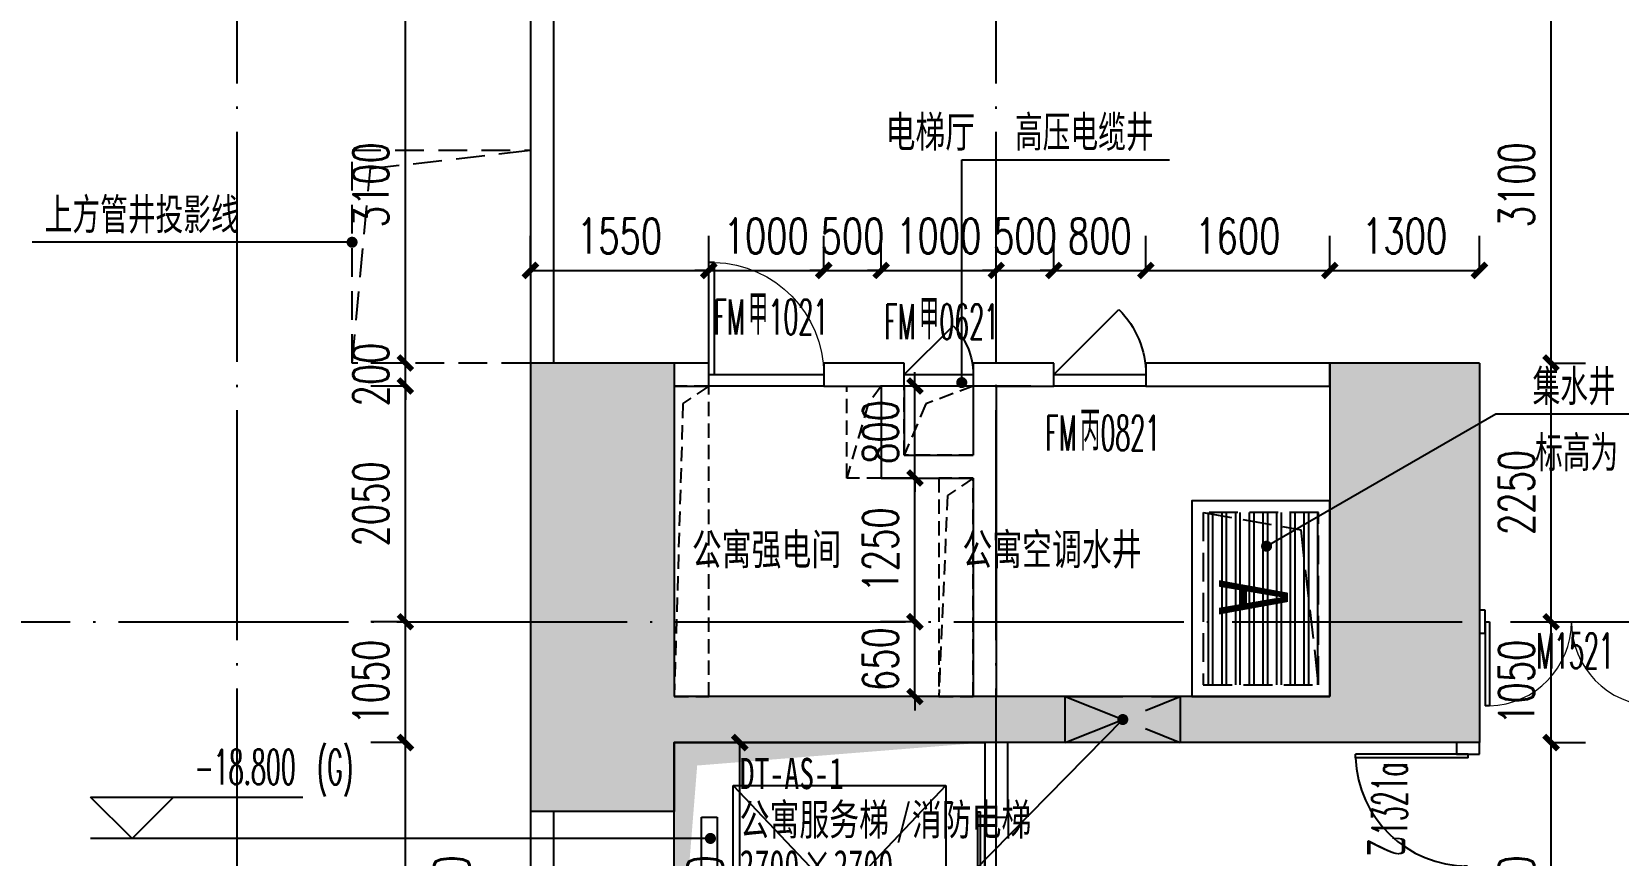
# Model space of a CAD drawing. Header units: millimetres. Extents: x 12325263 to 13848842, y -1463133 to 573208.
# Drawn here: x 12582812 to 12596604, y -1363117 to -1355956 of the extents above; entities that cross this region are included whole.
import ezdxf

# ---------------------------------------------------------------- set-up
doc = ezdxf.new("R2010")
doc.units = ezdxf.units.MM
doc.header["$LTSCALE"] = 1000
for name, pattern in [('ACAD_ISO02W100', [15, 12, -3]), ('DASH', [0.35, 0.25, -0.1]), ('DASHED2', [0.375, 0.25, -0.125]), ('DOTE', [2.42, 2, -0.2, 0.02, -0.2])]:
    doc.linetypes.add(name, pattern=pattern)
for name, color, linetype in [('A-ANNO-DIMS', 83, 'Continuous'), ('A-ANNO-ELEV', 3, 'Continuous'), ('A-ANNO-TEXT', 7, 'Continuous'), ('A-AXIS', 16, 'DOTE'), ('A-DOOR', 2, 'Continuous'), ('A-FLOR-EVTR', 2, 'Continuous'), ('A-WALL', 5, 'Continuous'), ('A-WALL-PATT', 8, 'Continuous'), ('A_WALL(防火墙)', 151, 'Continuous'), ('AXIS', 3, 'Continuous'), ('DOOR_FIRE', 1, 'Continuous'), ('DOOR_FIRE_TEXT', 7, 'Continuous'), ('J-集水井', 40, 'Continuous'), ('PUB_DIM', 83, 'Continuous'), ('PUB_TEXT', 7, 'Continuous'), ('WINDOW', 4, 'Continuous'), ('WINDOW_TEXT', 7, 'Continuous'), ('建筑-楼板开洞', 251, 'Continuous'), ('投影线', 6, 'ACAD_ISO02W100'), ('水沟+分水线', 133, 'Continuous'), ('电气初步提资', 3, 'Continuous')]:
    doc.layers.add(name, color=color, linetype=linetype)
doc.styles.add('-黑体', font='simhei.ttf')
doc.styles.add('_TCH_DIM', font='SIMPLEX.shx', dxfattribs={"width": 0.7, "bigfont": 'GBCBIG.shx'})
doc.styles.add('_TCH_DIM_T3', font='SIMPLEX.shx', dxfattribs={"width": 0.705882, "bigfont": 'GBCBIG.shx'})
doc.styles.add('_TCH_WINDOW', font='SIMPLEX', dxfattribs={"width": 0.7, "height": 3.5, "bigfont": 'GBCBIG'})
doc.styles.add('TITXV', font='', dxfattribs={"width": 0.7})
doc.styles.add('宋体', font='', dxfattribs={"width": 0.65})
doc.styles.get('TITXV').set_extended_font_data('SimSun')
doc.styles.get('宋体').set_extended_font_data('SimSun')
doc.dimstyles.new('_TCH_ARCH&&120', dxfattribs={"dimtxt": 306, "dimasz": 120, "dimexe": 300, "dimexo": 360, "dimgap": 147, "dimtad": 1, "dimdec": 0, "dimzin": 0, "dimdsep": 46, "dimtxsty": '_TCH_DIM_T3', "dimblk": 'ARCHTICK', "dimcen": 0.09, "dimclrt": 7, "dimazin": 2, "dimtfac": 1, "dimtdec": 0, "dimtix": 1, "dimtmove": 2, "dimatfit": 3, "dimfxl": 1, "dimfxlon": 1, "dimtolj": 1, "dimtzin": 0, "dimarcsym": 0})

# ---------------------------------------------------------------- blocks, each defined once
blk = doc.blocks.new('asdgadfg')
at = {"layer": 'A-WALL-PATT'}
for points in [[(-17150, 27050), (-17150, 24150), (-16317, 24017), (-15900, 24150), (-15900, 27050)], [(-10200, 27050), (-10200, 24150), (-8900, 23750), (-8900, 27050)], [(-16317, 24017), (-17150, 24150), (-17150, 23150), (-15900, 23150), (-15900, 23750)], [(-8900, 23750), (-10200, 24150), (-15900, 24150), (-16317, 24017), (-15900, 23750)]]:
    blk.add_hatch(color=256, dxfattribs=at).paths.add_polyline_path(points)
at = {"layer": 'A-WALL'}
for p, q in [((-17150, 27050), (-17150, 24150)), ((-15900, 27050), (-17150, 27050)), ((-15900, 27050), (-15900, 24150)), ((-10200, 27050), (-10200, 24150)), ((-8900, 27050), (-10200, 27050)), ((-8900, 27050), (-8900, 23750)), ((-17150, 24150), (-17150, 23150)), ((-10200, 24150), (-15900, 24150)), ((-8900, 23750), (-15900, 23750)), ((-15900, 23750), (-15900, 23150)), ((-15900, 23150), (-17150, 23150))]:
    blk.add_line(p, q, dxfattribs=at)
blk = doc.blocks.new('A$C0F4A4D7E')
at = {"layer": 'J-集水井', "linetype": 'DASH'}
h = blk.add_hatch(dxfattribs=at)
h.set_pattern_fill('ANSI32', color=98, scale=25, angle=495, style=0)
h.set_pattern_definition([(180, (200, -200), (-2e-09, -119.0625), []), (180, (160.31, -160.31), (-2e-09, -119.0625), [])])
edge = h.paths.add_edge_path()
edge.add_line((0, 0), (1500, 0))
edge.add_line((1500, 0), (1500, 1000))
edge.add_line((1500, 1000), (0, 1000))
edge.add_line((0, 1000), (0, 0))
at = {"layer": 'J-集水井', "color": 251, "linetype": 'Continuous'}
blk.add_lwpolyline([(1600, 1100), (-100, 1100), (-100, -100), (1600, -100)], close=True, dxfattribs=at)
at = {"layer": 'J-集水井', "linetype": 'DASH'}
blk.add_lwpolyline([(1500, 1000), (0, 1000), (0, 0), (1500, 0)], close=True, dxfattribs=at)
blk.add_lwpolyline([(0, 0), (151, 847), (1500, 1000)], dxfattribs=at)
at = {"layer": 'J-集水井', "color": 7, "style": '-黑体', "width": 0.8}
blk.add_text('A', height=600, rotation=0, dxfattribs=at).set_placement((575, 136))
blk = doc.blocks.new('_ArchTick')
at = {"color": 0, "linetype": 'ByBlock', "const_width": 0.4}
blk.add_lwpolyline([(-0.5, -0.5), (0.5, 0.5)], dxfattribs=at)
blk = doc.blocks.new('*D5327')
at = {"layer": 'A-ANNO-DIMS', "color": 0, "lineweight": -2, "transparency": 16777216}
for p, q in [((-1794, 375), (-1493, 375)), ((-1793, -2325), (-1793, 375)), ((-1794, -2325), (-1493, -2325))]:
    blk.add_line(p, q, dxfattribs=at)
at = {"layer": 'Defpoints', "color": 0, "transparency": 16777216}
for p in [(-2362, 375), (-1793, 375), (-2362, -2325)]:
    blk.add_point(p, dxfattribs=at)
at = {"layer": 'A-ANNO-DIMS', "color": 0, "lineweight": -2, "transparency": 16777216, "xscale": 120, "yscale": 120, "zscale": 120}
for p, rotation in [((-1793, 375), 90), ((-1793, -2325), 270)]:
    blk.add_blockref('_ArchTick', p, dxfattribs=dict(at, rotation=rotation))
at = {"layer": 'A-ANNO-DIMS', "color": 7, "transparency": 16777216, "insert": (-2093, -975), "char_height": 306, "attachment_point": 5, "rotation": 90, "style": '_TCH_DIM_T3'}
blk.add_mtext('\\A1;2700', dxfattribs=at)
blk = doc.blocks.new('*D5328')
at = {"layer": 'A-ANNO-DIMS', "color": 0, "lineweight": -2, "transparency": 16777216}
for p, q in [((-2362, -2216), (-2362, -2517)), ((-2362, -2217), (338, -2217)), ((338, -2216), (338, -2517))]:
    blk.add_line(p, q, dxfattribs=at)
at = {"layer": 'Defpoints', "color": 0, "transparency": 16777216}
for p in [(-2362, -1725), (338, -1725), (338, -2217)]:
    blk.add_point(p, dxfattribs=at)
at = {"layer": 'A-ANNO-DIMS', "color": 0, "lineweight": -2, "transparency": 16777216, "xscale": 120, "yscale": 120, "zscale": 120, "rotation": 180}
blk.add_blockref('_ArchTick', (-2362, -2217), dxfattribs=at)
at = {"layer": 'A-ANNO-DIMS', "color": 0, "lineweight": -2, "transparency": 16777216, "xscale": 120, "yscale": 120, "zscale": 120}
blk.add_blockref('_ArchTick', (338, -2217), dxfattribs=at)
at = {"layer": 'A-ANNO-DIMS', "color": 7, "transparency": 16777216, "insert": (-700, -1887), "char_height": 306, "attachment_point": 5, "style": '_TCH_DIM_T3'}
blk.add_mtext('\\A1;2700', dxfattribs=at)
blk = doc.blocks.new('qlzw')
at = {"layer": 'A-AXIS'}
for p, q in [((12451166.8, 979489.8), (12451166.8, 1082089.8)), ((12457766.8, 979489.8), (12457766.8, 1082089.8)), ((12411416.8, 1020789.8), (12486866.8, 1020789.8))]:
    blk.add_line(p, q, dxfattribs=at)
blk = doc.blocks.new('*D3605')
at = {"layer": 'Defpoints', "color": 0, "transparency": 16777216}
for p in [(12595297, -1362137), (12596020, -1362137), (12595297, -1364837)]:
    blk.add_point(p, dxfattribs=at)
at = {"layer": 'PUB_DIM', "color": 0, "lineweight": -2, "transparency": 16777216}
for p, q in [((12596019, -1362137), (12596320, -1362137)), ((12596020, -1364837), (12596020, -1362137)), ((12596019, -1364837), (12596320, -1364837))]:
    blk.add_line(p, q, dxfattribs=at)
at = {"layer": 'PUB_DIM', "color": 0, "lineweight": -2, "transparency": 16777216, "xscale": 120, "yscale": 120, "zscale": 120}
for p, rotation in [((12596020, -1362137), 90), ((12596020, -1364837), 270)]:
    blk.add_blockref('_ArchTick', p, dxfattribs=dict(at, rotation=rotation))
at = {"layer": 'PUB_DIM', "color": 7, "transparency": 16777216, "insert": (12595720, -1363487), "char_height": 306, "attachment_point": 5, "rotation": 90, "style": '_TCH_DIM_T3'}
blk.add_mtext('\\A1;2700', dxfattribs=at)
blk = doc.blocks.new('*D3606')
at = {"layer": 'Defpoints', "color": 0, "transparency": 16777216}
for p in [(12595297, -1361087), (12596020, -1361087), (12595297, -1362137)]:
    blk.add_point(p, dxfattribs=at)
at = {"layer": 'PUB_DIM', "color": 0, "lineweight": -2, "transparency": 16777216}
for p, q in [((12596019, -1361087), (12596320, -1361087)), ((12596020, -1362137), (12596020, -1361087)), ((12596019, -1362137), (12596320, -1362137))]:
    blk.add_line(p, q, dxfattribs=at)
at = {"layer": 'PUB_DIM', "color": 0, "lineweight": -2, "transparency": 16777216, "xscale": 120, "yscale": 120, "zscale": 120}
for p, rotation in [((12596020, -1361087), 90), ((12596020, -1362137), 270)]:
    blk.add_blockref('_ArchTick', p, dxfattribs=dict(at, rotation=rotation))
at = {"layer": 'PUB_DIM', "color": 7, "transparency": 16777216, "insert": (12595720, -1361612), "char_height": 306, "attachment_point": 5, "rotation": 90, "style": '_TCH_DIM_T3'}
blk.add_mtext('\\A1;1050', dxfattribs=at)
blk = doc.blocks.new('*D3607')
at = {"layer": 'Defpoints', "color": 0, "transparency": 16777216}
for p in [(12595297, -1358837), (12596020, -1358837), (12595297, -1361087)]:
    blk.add_point(p, dxfattribs=at)
at = {"layer": 'PUB_DIM', "color": 0, "lineweight": -2, "transparency": 16777216}
for p, q in [((12596019, -1358837), (12596320, -1358837)), ((12596020, -1361087), (12596020, -1358837)), ((12596019, -1361087), (12596320, -1361087))]:
    blk.add_line(p, q, dxfattribs=at)
at = {"layer": 'PUB_DIM', "color": 0, "lineweight": -2, "transparency": 16777216, "xscale": 120, "yscale": 120, "zscale": 120}
for p, rotation in [((12596020, -1358837), 90), ((12596020, -1361087), 270)]:
    blk.add_blockref('_ArchTick', p, dxfattribs=dict(at, rotation=rotation))
at = {"layer": 'PUB_DIM', "color": 7, "transparency": 16777216, "insert": (12595720, -1359962), "char_height": 306, "attachment_point": 5, "rotation": 90, "style": '_TCH_DIM_T3'}
blk.add_mtext('\\A1;2250', dxfattribs=at)
blk = doc.blocks.new('*D3608')
at = {"layer": 'Defpoints', "color": 0, "transparency": 16777216}
for p in [(12595297, -1355737), (12596020, -1355737), (12595297, -1358837)]:
    blk.add_point(p, dxfattribs=at)
at = {"layer": 'PUB_DIM', "color": 0, "lineweight": -2, "transparency": 16777216}
for p, q in [((12596019, -1355737), (12596320, -1355737)), ((12596020, -1358837), (12596020, -1355737)), ((12596019, -1358837), (12596320, -1358837))]:
    blk.add_line(p, q, dxfattribs=at)
at = {"layer": 'PUB_DIM', "color": 0, "lineweight": -2, "transparency": 16777216, "xscale": 120, "yscale": 120, "zscale": 120}
for p, rotation in [((12596020, -1355737), 90), ((12596020, -1358837), 270)]:
    blk.add_blockref('_ArchTick', p, dxfattribs=dict(at, rotation=rotation))
at = {"layer": 'PUB_DIM', "color": 7, "transparency": 16777216, "insert": (12595720, -1357287), "char_height": 306, "attachment_point": 5, "rotation": 90, "style": '_TCH_DIM_T3'}
blk.add_mtext('\\A1;3100', dxfattribs=at)
blk = doc.blocks.new('*D3614')
at = {"layer": 'Defpoints', "color": 0, "transparency": 16777216}
for p in [(12586060, -1355737), (12587347, -1355737), (12587347, -1358837)]:
    blk.add_point(p, dxfattribs=at)
at = {"layer": 'PUB_DIM', "color": 0, "lineweight": -2, "transparency": 16777216}
for p, q in [((12586061, -1355737), (12585760, -1355737)), ((12586060, -1358837), (12586060, -1355737)), ((12586061, -1358837), (12585760, -1358837))]:
    blk.add_line(p, q, dxfattribs=at)
at = {"layer": 'PUB_DIM', "color": 0, "lineweight": -2, "transparency": 16777216, "xscale": 120, "yscale": 120, "zscale": 120}
for p, rotation in [((12586060, -1355737), 90), ((12586060, -1358837), 270)]:
    blk.add_blockref('_ArchTick', p, dxfattribs=dict(at, rotation=rotation))
at = {"layer": 'PUB_DIM', "color": 7, "transparency": 16777216, "insert": (12585760, -1357287), "char_height": 306, "attachment_point": 5, "rotation": 90, "style": '_TCH_DIM_T3'}
blk.add_mtext('\\A1;3100', dxfattribs=at)
blk = doc.blocks.new('*D3615')
at = {"layer": 'Defpoints', "color": 0, "transparency": 16777216}
for p in [(12586060, -1358837), (12587347, -1358837), (12587347, -1359037)]:
    blk.add_point(p, dxfattribs=at)
at = {"layer": 'PUB_DIM', "color": 0, "lineweight": -2, "transparency": 16777216}
for p, q in [((12586060, -1358837), (12586060, -1358717)), ((12586061, -1358837), (12585760, -1358837)), ((12586060, -1359037), (12586060, -1358837)), ((12586061, -1359037), (12585760, -1359037)), ((12586060, -1359037), (12586060, -1359157))]:
    blk.add_line(p, q, dxfattribs=at)
at = {"layer": 'PUB_DIM', "color": 0, "lineweight": -2, "transparency": 16777216, "xscale": 120, "yscale": 120, "zscale": 120}
for p, rotation in [((12586060, -1358837), 270), ((12586060, -1359037), 90)]:
    blk.add_blockref('_ArchTick', p, dxfattribs=dict(at, rotation=rotation))
at = {"layer": 'PUB_DIM', "color": 7, "transparency": 16777216, "insert": (12585760, -1358937), "char_height": 306, "attachment_point": 5, "rotation": 90, "style": '_TCH_DIM_T3'}
blk.add_mtext('\\A1;200', dxfattribs=at)
blk = doc.blocks.new('*D3616')
at = {"layer": 'Defpoints', "color": 0, "transparency": 16777216}
for p in [(12586060, -1359037), (12587347, -1359037), (12587347, -1361087)]:
    blk.add_point(p, dxfattribs=at)
at = {"layer": 'PUB_DIM', "color": 0, "lineweight": -2, "transparency": 16777216}
for p, q in [((12586061, -1359037), (12585760, -1359037)), ((12586060, -1361087), (12586060, -1359037)), ((12586061, -1361087), (12585760, -1361087))]:
    blk.add_line(p, q, dxfattribs=at)
at = {"layer": 'PUB_DIM', "color": 0, "lineweight": -2, "transparency": 16777216, "xscale": 120, "yscale": 120, "zscale": 120}
for p, rotation in [((12586060, -1359037), 90), ((12586060, -1361087), 270)]:
    blk.add_blockref('_ArchTick', p, dxfattribs=dict(at, rotation=rotation))
at = {"layer": 'PUB_DIM', "color": 7, "transparency": 16777216, "insert": (12585760, -1360062), "char_height": 306, "attachment_point": 5, "rotation": 90, "style": '_TCH_DIM_T3'}
blk.add_mtext('\\A1;2050', dxfattribs=at)
blk = doc.blocks.new('*D3617')
at = {"layer": 'Defpoints', "color": 0, "transparency": 16777216}
for p in [(12586060, -1361087), (12587347, -1361087), (12587347, -1362137)]:
    blk.add_point(p, dxfattribs=at)
at = {"layer": 'PUB_DIM', "color": 0, "lineweight": -2, "transparency": 16777216}
for p, q in [((12586061, -1361087), (12585760, -1361087)), ((12586060, -1362137), (12586060, -1361087)), ((12586061, -1362137), (12585760, -1362137))]:
    blk.add_line(p, q, dxfattribs=at)
at = {"layer": 'PUB_DIM', "color": 0, "lineweight": -2, "transparency": 16777216, "xscale": 120, "yscale": 120, "zscale": 120}
for p, rotation in [((12586060, -1361087), 90), ((12586060, -1362137), 270)]:
    blk.add_blockref('_ArchTick', p, dxfattribs=dict(at, rotation=rotation))
at = {"layer": 'PUB_DIM', "color": 7, "transparency": 16777216, "insert": (12585760, -1361612), "char_height": 306, "attachment_point": 5, "rotation": 90, "style": '_TCH_DIM_T3'}
blk.add_mtext('\\A1;1050', dxfattribs=at)
blk = doc.blocks.new('*D3618')
at = {"layer": 'Defpoints', "color": 0, "transparency": 16777216}
for p in [(12586060, -1362137), (12587347, -1362137), (12587347, -1364837)]:
    blk.add_point(p, dxfattribs=at)
at = {"layer": 'PUB_DIM', "color": 0, "lineweight": -2, "transparency": 16777216}
for p, q in [((12586061, -1362137), (12585760, -1362137)), ((12586060, -1364837), (12586060, -1362137)), ((12586061, -1364837), (12585760, -1364837))]:
    blk.add_line(p, q, dxfattribs=at)
at = {"layer": 'PUB_DIM', "color": 0, "lineweight": -2, "transparency": 16777216, "xscale": 120, "yscale": 120, "zscale": 120}
for p, rotation in [((12586060, -1362137), 90), ((12586060, -1364837), 270)]:
    blk.add_blockref('_ArchTick', p, dxfattribs=dict(at, rotation=rotation))
at = {"layer": 'PUB_DIM', "color": 7, "transparency": 16777216, "insert": (12586464, -1363487), "char_height": 306, "attachment_point": 5, "rotation": 90, "style": '_TCH_DIM_T3'}
blk.add_mtext('\\A1;2700', dxfattribs=at)
blk = doc.blocks.new('*D3655')
at = {"layer": 'Defpoints', "color": 0, "transparency": 16777216}
for p in [(12590490, -1361087), (12590997, -1361087), (12590997, -1361737)]:
    blk.add_point(p, dxfattribs=at)
at = {"layer": 'PUB_DIM', "color": 0, "lineweight": -2, "transparency": 16777216}
for p, q in [((12590490, -1361087), (12590490, -1360967)), ((12590491, -1361087), (12590190, -1361087)), ((12590490, -1361737), (12590490, -1361087)), ((12590491, -1361737), (12590190, -1361737)), ((12590490, -1361737), (12590490, -1361857))]:
    blk.add_line(p, q, dxfattribs=at)
at = {"layer": 'PUB_DIM', "color": 0, "lineweight": -2, "transparency": 16777216, "xscale": 120, "yscale": 120, "zscale": 120}
for p, rotation in [((12590490, -1361087), 270), ((12590490, -1361737), 90)]:
    blk.add_blockref('_ArchTick', p, dxfattribs=dict(at, rotation=rotation))
at = {"layer": 'PUB_DIM', "color": 7, "transparency": 16777216, "insert": (12590190, -1361412), "char_height": 306, "attachment_point": 5, "rotation": 90, "style": '_TCH_DIM_T3'}
blk.add_mtext('\\A1;650', dxfattribs=at)
blk = doc.blocks.new('*D3656')
at = {"layer": 'Defpoints', "color": 0, "transparency": 16777216}
for p in [(12590490, -1359837), (12590997, -1359837), (12590997, -1361087)]:
    blk.add_point(p, dxfattribs=at)
at = {"layer": 'PUB_DIM', "color": 0, "lineweight": -2, "transparency": 16777216}
for p, q in [((12590491, -1359837), (12590190, -1359837)), ((12590490, -1361087), (12590490, -1359837)), ((12590491, -1361087), (12590190, -1361087))]:
    blk.add_line(p, q, dxfattribs=at)
at = {"layer": 'PUB_DIM', "color": 0, "lineweight": -2, "transparency": 16777216, "xscale": 120, "yscale": 120, "zscale": 120}
for p, rotation in [((12590490, -1359837), 90), ((12590490, -1361087), 270)]:
    blk.add_blockref('_ArchTick', p, dxfattribs=dict(at, rotation=rotation))
at = {"layer": 'PUB_DIM', "color": 7, "transparency": 16777216, "insert": (12590190, -1360462), "char_height": 306, "attachment_point": 5, "rotation": 90, "style": '_TCH_DIM_T3'}
blk.add_mtext('\\A1;1250', dxfattribs=at)
blk = doc.blocks.new('*D3657')
at = {"layer": 'Defpoints', "color": 0, "transparency": 16777216}
for p in [(12590490, -1359037), (12590997, -1359037), (12590997, -1359837)]:
    blk.add_point(p, dxfattribs=at)
at = {"layer": 'PUB_DIM', "color": 0, "lineweight": -2, "transparency": 16777216}
for p, q in [((12590490, -1359037), (12590490, -1358917)), ((12590491, -1359037), (12590190, -1359037)), ((12590490, -1359837), (12590490, -1359037)), ((12590491, -1359837), (12590190, -1359837)), ((12590490, -1359837), (12590490, -1359957))]:
    blk.add_line(p, q, dxfattribs=at)
at = {"layer": 'PUB_DIM', "color": 0, "lineweight": -2, "transparency": 16777216, "xscale": 120, "yscale": 120, "zscale": 120}
for p, rotation in [((12590490, -1359037), 270), ((12590490, -1359837), 90)]:
    blk.add_blockref('_ArchTick', p, dxfattribs=dict(at, rotation=rotation))
at = {"layer": 'PUB_DIM', "color": 7, "transparency": 16777216, "insert": (12590190, -1359437), "char_height": 306, "attachment_point": 5, "rotation": 90, "style": '_TCH_DIM_T3'}
blk.add_mtext('\\A1;800', dxfattribs=at)
blk = doc.blocks.new('*D3658')
at = {"layer": 'Defpoints', "color": 0, "transparency": 16777216}
for p in [(12595397, -1358032), (12594097, -1358837), (12595397, -1358837)]:
    blk.add_point(p, dxfattribs=at)
at = {"layer": 'PUB_DIM', "color": 0, "lineweight": -2, "transparency": 16777216}
for p, q in [((12594097, -1358033), (12594097, -1357732)), ((12595397, -1358033), (12595397, -1357732)), ((12594097, -1358032), (12595397, -1358032))]:
    blk.add_line(p, q, dxfattribs=at)
at = {"layer": 'PUB_DIM', "color": 0, "lineweight": -2, "transparency": 16777216, "xscale": 120, "yscale": 120, "zscale": 120, "rotation": 180}
blk.add_blockref('_ArchTick', (12594097, -1358032), dxfattribs=at)
at = {"layer": 'PUB_DIM', "color": 0, "lineweight": -2, "transparency": 16777216, "xscale": 120, "yscale": 120, "zscale": 120}
blk.add_blockref('_ArchTick', (12595397, -1358032), dxfattribs=at)
at = {"layer": 'PUB_DIM', "color": 7, "transparency": 16777216, "insert": (12594747, -1357732), "char_height": 306, "attachment_point": 5, "style": '_TCH_DIM_T3'}
blk.add_mtext('\\A1;1300', dxfattribs=at)
blk = doc.blocks.new('*D3659')
at = {"layer": 'Defpoints', "color": 0, "transparency": 16777216}
for p in [(12594097, -1358032), (12592497, -1358837), (12594097, -1358837)]:
    blk.add_point(p, dxfattribs=at)
at = {"layer": 'PUB_DIM', "color": 0, "lineweight": -2, "transparency": 16777216}
for p, q in [((12592497, -1358033), (12592497, -1357732)), ((12594097, -1358033), (12594097, -1357732)), ((12592497, -1358032), (12594097, -1358032))]:
    blk.add_line(p, q, dxfattribs=at)
at = {"layer": 'PUB_DIM', "color": 0, "lineweight": -2, "transparency": 16777216, "xscale": 120, "yscale": 120, "zscale": 120, "rotation": 180}
blk.add_blockref('_ArchTick', (12592497, -1358032), dxfattribs=at)
at = {"layer": 'PUB_DIM', "color": 0, "lineweight": -2, "transparency": 16777216, "xscale": 120, "yscale": 120, "zscale": 120}
blk.add_blockref('_ArchTick', (12594097, -1358032), dxfattribs=at)
at = {"layer": 'PUB_DIM', "color": 7, "transparency": 16777216, "insert": (12593297, -1357732), "char_height": 306, "attachment_point": 5, "style": '_TCH_DIM_T3'}
blk.add_mtext('\\A1;1600', dxfattribs=at)
blk = doc.blocks.new('*D3660')
at = {"layer": 'Defpoints', "color": 0, "transparency": 16777216}
for p in [(12592497, -1358032), (12591697, -1358837), (12592497, -1358837)]:
    blk.add_point(p, dxfattribs=at)
at = {"layer": 'PUB_DIM', "color": 0, "lineweight": -2, "transparency": 16777216}
for p, q in [((12591697, -1358033), (12591697, -1357732)), ((12592497, -1358033), (12592497, -1357732)), ((12591697, -1358032), (12591577, -1358032)), ((12591697, -1358032), (12592497, -1358032)), ((12592497, -1358032), (12592617, -1358032))]:
    blk.add_line(p, q, dxfattribs=at)
at = {"layer": 'PUB_DIM', "color": 0, "lineweight": -2, "transparency": 16777216, "xscale": 120, "yscale": 120, "zscale": 120}
blk.add_blockref('_ArchTick', (12591697, -1358032), dxfattribs=at)
at = {"layer": 'PUB_DIM', "color": 0, "lineweight": -2, "transparency": 16777216, "xscale": 120, "yscale": 120, "zscale": 120, "rotation": 180}
blk.add_blockref('_ArchTick', (12592497, -1358032), dxfattribs=at)
at = {"layer": 'PUB_DIM', "color": 7, "transparency": 16777216, "insert": (12592097, -1357732), "char_height": 306, "attachment_point": 5, "style": '_TCH_DIM_T3'}
blk.add_mtext('\\A1;800', dxfattribs=at)
blk = doc.blocks.new('*D3661')
at = {"layer": 'Defpoints', "color": 0, "transparency": 16777216}
for p in [(12591697, -1358032), (12591197, -1358837), (12591697, -1358837)]:
    blk.add_point(p, dxfattribs=at)
at = {"layer": 'PUB_DIM', "color": 0, "lineweight": -2, "transparency": 16777216}
for p, q in [((12591197, -1358033), (12591197, -1357732)), ((12591697, -1358033), (12591697, -1357732)), ((12591197, -1358032), (12591077, -1358032)), ((12591197, -1358032), (12591697, -1358032)), ((12591697, -1358032), (12591817, -1358032))]:
    blk.add_line(p, q, dxfattribs=at)
at = {"layer": 'PUB_DIM', "color": 0, "lineweight": -2, "transparency": 16777216, "xscale": 120, "yscale": 120, "zscale": 120}
blk.add_blockref('_ArchTick', (12591197, -1358032), dxfattribs=at)
at = {"layer": 'PUB_DIM', "color": 0, "lineweight": -2, "transparency": 16777216, "xscale": 120, "yscale": 120, "zscale": 120, "rotation": 180}
blk.add_blockref('_ArchTick', (12591697, -1358032), dxfattribs=at)
at = {"layer": 'PUB_DIM', "color": 7, "transparency": 16777216, "insert": (12591447, -1357732), "char_height": 306, "attachment_point": 5, "style": '_TCH_DIM_T3'}
blk.add_mtext('\\A1;500', dxfattribs=at)
blk = doc.blocks.new('*D3662')
at = {"layer": 'Defpoints', "color": 0, "transparency": 16777216}
for p in [(12591197, -1358032), (12590197, -1358837), (12591197, -1358837)]:
    blk.add_point(p, dxfattribs=at)
at = {"layer": 'PUB_DIM', "color": 0, "lineweight": -2, "transparency": 16777216}
for p, q in [((12590197, -1358033), (12590197, -1357732)), ((12591197, -1358033), (12591197, -1357732)), ((12590197, -1358032), (12590077, -1358032)), ((12590197, -1358032), (12591197, -1358032)), ((12591197, -1358032), (12591317, -1358032))]:
    blk.add_line(p, q, dxfattribs=at)
at = {"layer": 'PUB_DIM', "color": 0, "lineweight": -2, "transparency": 16777216, "xscale": 120, "yscale": 120, "zscale": 120}
blk.add_blockref('_ArchTick', (12590197, -1358032), dxfattribs=at)
at = {"layer": 'PUB_DIM', "color": 0, "lineweight": -2, "transparency": 16777216, "xscale": 120, "yscale": 120, "zscale": 120, "rotation": 180}
blk.add_blockref('_ArchTick', (12591197, -1358032), dxfattribs=at)
at = {"layer": 'PUB_DIM', "color": 7, "transparency": 16777216, "insert": (12590697, -1357732), "char_height": 306, "attachment_point": 5, "style": '_TCH_DIM_T3'}
blk.add_mtext('\\A1;1000', dxfattribs=at)
blk = doc.blocks.new('*D3663')
at = {"layer": 'Defpoints', "color": 0, "transparency": 16777216}
for p in [(12590197, -1358032), (12589697, -1358837), (12590197, -1358837)]:
    blk.add_point(p, dxfattribs=at)
at = {"layer": 'PUB_DIM', "color": 0, "lineweight": -2, "transparency": 16777216}
for p, q in [((12589697, -1358033), (12589697, -1357732)), ((12590197, -1358033), (12590197, -1357732)), ((12589697, -1358032), (12589577, -1358032)), ((12589697, -1358032), (12590197, -1358032)), ((12590197, -1358032), (12590317, -1358032))]:
    blk.add_line(p, q, dxfattribs=at)
at = {"layer": 'PUB_DIM', "color": 0, "lineweight": -2, "transparency": 16777216, "xscale": 120, "yscale": 120, "zscale": 120}
blk.add_blockref('_ArchTick', (12589697, -1358032), dxfattribs=at)
at = {"layer": 'PUB_DIM', "color": 0, "lineweight": -2, "transparency": 16777216, "xscale": 120, "yscale": 120, "zscale": 120, "rotation": 180}
blk.add_blockref('_ArchTick', (12590197, -1358032), dxfattribs=at)
at = {"layer": 'PUB_DIM', "color": 7, "transparency": 16777216, "insert": (12589947, -1357732), "char_height": 306, "attachment_point": 5, "style": '_TCH_DIM_T3'}
blk.add_mtext('\\A1;500', dxfattribs=at)
blk = doc.blocks.new('*D3664')
at = {"layer": 'Defpoints', "color": 0, "transparency": 16777216}
for p in [(12589697, -1358032), (12588697, -1358837), (12589697, -1358837)]:
    blk.add_point(p, dxfattribs=at)
at = {"layer": 'PUB_DIM', "color": 0, "lineweight": -2, "transparency": 16777216}
for p, q in [((12588697, -1358033), (12588697, -1357732)), ((12589697, -1358033), (12589697, -1357732)), ((12588697, -1358032), (12588577, -1358032)), ((12588697, -1358032), (12589697, -1358032)), ((12589697, -1358032), (12589817, -1358032))]:
    blk.add_line(p, q, dxfattribs=at)
at = {"layer": 'PUB_DIM', "color": 0, "lineweight": -2, "transparency": 16777216, "xscale": 120, "yscale": 120, "zscale": 120}
blk.add_blockref('_ArchTick', (12588697, -1358032), dxfattribs=at)
at = {"layer": 'PUB_DIM', "color": 0, "lineweight": -2, "transparency": 16777216, "xscale": 120, "yscale": 120, "zscale": 120, "rotation": 180}
blk.add_blockref('_ArchTick', (12589697, -1358032), dxfattribs=at)
at = {"layer": 'PUB_DIM', "color": 7, "transparency": 16777216, "insert": (12589197, -1357732), "char_height": 306, "attachment_point": 5, "style": '_TCH_DIM_T3'}
blk.add_mtext('\\A1;1000', dxfattribs=at)
blk = doc.blocks.new('*D3665')
at = {"layer": 'Defpoints', "color": 0, "transparency": 16777216}
for p in [(12588697, -1358032), (12587147, -1358837), (12588697, -1358837)]:
    blk.add_point(p, dxfattribs=at)
at = {"layer": 'PUB_DIM', "color": 0, "lineweight": -2, "transparency": 16777216}
for p, q in [((12587147, -1358033), (12587147, -1357732)), ((12588697, -1358033), (12588697, -1357732)), ((12587147, -1358032), (12588697, -1358032))]:
    blk.add_line(p, q, dxfattribs=at)
at = {"layer": 'PUB_DIM', "color": 0, "lineweight": -2, "transparency": 16777216, "xscale": 120, "yscale": 120, "zscale": 120, "rotation": 180}
blk.add_blockref('_ArchTick', (12587147, -1358032), dxfattribs=at)
at = {"layer": 'PUB_DIM', "color": 0, "lineweight": -2, "transparency": 16777216, "xscale": 120, "yscale": 120, "zscale": 120}
blk.add_blockref('_ArchTick', (12588697, -1358032), dxfattribs=at)
at = {"layer": 'PUB_DIM', "color": 7, "transparency": 16777216, "insert": (12587922, -1357732), "char_height": 306, "attachment_point": 5, "style": '_TCH_DIM_T3'}
blk.add_mtext('\\A1;1550', dxfattribs=at)
blk = doc.blocks.new('$DORLIB2D$00000127')
at = {"color": 0}
for points in [[(-0.5333, 0.7949), (-0.5333, 0.6904)], [(-0.0333, 0.7949), (-0.5333, 0.7949)], [(-0.0333, 0.7949), (-0.0333, 0.6904)], [(0.5333, 0.7949), (0.0333, 0.7949)], [(0.0333, 0.7949), (0.0333, 0.6904)], [(0.5333, 0.7949), (0.5333, 0.6904)], [(-0.0333, 0.6904), (-0.5333, 0.6904)], [(0.5333, 0.6904), (0.0333, 0.6904)], [(0.5, 0.5), (-0.5, 0.5)]]:
    blk.add_lwpolyline(points, dxfattribs=at)
blk = doc.blocks.new('$DorLib2D$00000001')
for p, q in [((0.45, 0.975), (0.5, 0.975)), ((0.45, 0), (0.45, 0.975)), ((0.5, 0), (0.5, 0.975)), ((0.5, 0), (0.45, 0))]:
    blk.add_line(p, q)
at = {"lineweight": 13}
blk.add_arc((0.475, 0), 0.975, 91.4693, 180, dxfattribs=at)
blk = doc.blocks.new('$DorLib2D$00000114')
at = {"color": 0}
blk.add_line((0.5, 0), (-0.207, 0.707), dxfattribs=at)
blk.add_arc((0.5, 0), 1, 135, 180, dxfattribs=at)
blk = doc.blocks.new('$DorLib2D$00000225')
at = {"color": 0}
for p, q in [((0.475, -0.001), (0.475, 0.752)), ((0.475, 0.752), (0.5, 0.752)), ((0.5, -0.001), (0.5, 0.752)), ((-0.5, 0), (-0.5, 0.252)), ((-0.475, 0.252), (-0.5, 0.252)), ((-0.475, 0), (-0.475, 0.252)), ((-0.475, 0), (-0.5, 0)), ((0.475, -0.001), (0.5, -0.001))]:
    blk.add_line(p, q, dxfattribs=at)
for centre, radius, start, end in [((0.505, -0.002), 0.755, 92.2493, 179.7238), ((-0.501, 0.003), 0.251, 359.7899, 84.0974)]:
    blk.add_arc(centre, radius, start, end, dxfattribs=at)
blk = doc.blocks.new('$DorLib2D$00000002')
for p, q in [((-0.5, 0), (-0.5, 0.4875)), ((-0.475, 0.4875), (-0.5, 0.4875)), ((-0.475, 0), (-0.475, 0.4875)), ((0.475, 0), (0.475, 0.4875)), ((0.475, 0.4875), (0.5, 0.4875)), ((0.5, 0), (0.5, 0.4875)), ((-0.5, 0), (-0.475, 0)), ((0.5, 0), (0.475, 0))]:
    blk.add_line(p, q)
at = {"lineweight": 13}
for centre, start, end in [((-0.4875, 0), 0, 88.53072), ((0.4875, 0), 91.46928, 180)]:
    blk.add_arc(centre, 0.4875, start, end, dxfattribs=at)
blk = doc.blocks.new('asdfasgdg')
at = {"layer": '建筑-楼板开洞'}
h = blk.add_hatch(color=256, dxfattribs=at)
h.dxf.hatch_style = 1
h.paths.add_polyline_path([(-2362.5, -2325), (-2362.5, 375), (337.5, 375), (-2162.5, 175)])
at = {"layer": 'A-FLOR-EVTR'}
for p, q in [((-1850, 0), (0, 0)), ((-1850, -1950), (-1850, 0)), ((-1850, 0), (0, -1950)), ((0, 0), (-1850, -1950)), ((0, 0), (0, -1950)), ((-2125, -275), (-1987.5, -275)), ((-2125, -1675), (-2125, -275)), ((-1987.5, -275), (-1987.5, -1675)), ((-1987.5, -1675), (-2125, -1675)), ((0, -1950), (-1850, -1950))]:
    blk.add_line(p, q, dxfattribs=at)
blk.add_lwpolyline([(-2362.5, -2325), (-2362.5, 375), (337.5, 375), (337.5, -2325)], close=True, dxfattribs=at)
at = {"layer": 'A-ANNO-TEXT', "style": 'TITXV', "width": 0.7}
for s, p in [('DT-AS-1', (-1793.4, -30.5)), ('公寓服务梯', (-1793.4, -430.5)), ('/', (-432.3, -430.5)), ('消防电梯', (-296.2, -430.5)), ('2700', (-1793.4, -830.5)), ('×', (-1248.9, -830.5)), ('2700', (-976.7, -830.5)), ('3m/s', (-1793.4, -1230.5)), ('1.6t', (-1793.4, -1630.5))]:
    blk.add_text(s, height=271.9, dxfattribs=at).set_placement(p)
at = {"layer": 'A-ANNO-DIMS'}
dim = blk.add_aligned_dim(p1=(-2362.5, -2325), p2=(-2362.5, 375), distance=-569.1, dimstyle='_TCH_ARCH&&120', dxfattribs=at)
dim.commit()
dim.dimension.update_dxf_attribs({"geometry": '*D5327', "text_midpoint": (-2093.4, -975)})
dim = blk.add_linear_dim(base=(337.5, -2217.1), p1=(-2362.5, -1724.9), p2=(337.5, -1724.9), angle=360, dimstyle='_TCH_ARCH&&120', dxfattribs=at)
dim.commit()
dim.dimension.update_dxf_attribs({"geometry": '*D5328', "text_midpoint": (-700.3, -1887.1), "dimtype": 161})

msp = doc.modelspace()

# ---------------------------------------------------------------- hatches: boundary and pattern name
at = {"layer": 'A-WALL-PATT'}
h = msp.add_hatch(dxfattribs=at)
h.set_pattern_fill('ANSI37', color=252, scale=400)
h.set_pattern_definition([(45, (0, 0), (-449.012806, 449.012806), []), (135, (0, 0), (-449.012806, -449.012806), [])])
h.paths.add_polyline_path([(12504241.6, -1283958), (12637591.6, -1283958), (12637591.6, -1405608), (12504241.6, -1405608)])
h.paths.add_polyline_path([(12536667.4, -1284257.5), (12508912.2, -1303721.7), (12510476.6, -1305952.6), (12510476.6, -1360683.5), (12523697, -1360697.5), (12523657.2, -1398386.8), (12613949.5, -1398386.7), (12628138.6, -1317575.9), (12611264, -1314613), (12574996.8, -1314613), (12574997.8, -1307236.8), (12568296.8, -1307236.8), (12568296.8, -1310085.9), (12554779.2, -1310084.1)], flags=16)

# ---------------------------------------------------------------- linework, layer by layer
at = {"layer": 'A-ANNO-ELEV'}
for p, q in [((12583684, -1362970.8), (12583324, -1362610.8)), ((12583324, -1362610.8), (12585169.4, -1362610.8)), ((12583684, -1362970.8), (12584044, -1362610.8))]:
    msp.add_line(p, q, dxfattribs=at)
at = {"layer": 'A-WALL'}
for p, q in [((12587146.8, -1355711.8), (12587146.8, -1358836.8)), ((12587346.8, -1355711.8), (12587346.8, -1358836.8)), ((12587346.8, -1358836.8), (12587146.8, -1358836.8)), ((12588696.8, -1358836.8), (12588396.8, -1358836.8)), ((12588396.8, -1358836.8), (12588396.8, -1359036.8)), ((12588696.8, -1359036.8), (12588696.8, -1358836.8)), ((12590296.8, -1358836.8), (12589696.8, -1358836.8)), ((12589696.8, -1358836.8), (12589696.8, -1359036.8)), ((12590396.8, -1358836.8), (12590296.8, -1358836.8)), ((12590396.8, -1359036.8), (12590396.8, -1358836.8)), ((12591096.8, -1358836.8), (12590996.8, -1358836.8)), ((12590996.8, -1358836.8), (12590996.8, -1359036.8)), ((12591696.8, -1358836.8), (12591096.8, -1358836.8)), ((12591696.8, -1359036.8), (12591696.8, -1358836.8)), ((12594096.8, -1358836.8), (12592496.8, -1358836.8)), ((12592496.8, -1358836.8), (12592496.8, -1359036.8)), ((12594096.8, -1359036.8), (12594096.8, -1358836.8)), ((12588396.8, -1359036.8), (12588696.8, -1359036.8)), ((12589696.8, -1359036.8), (12590196.8, -1359036.8)), ((12590196.8, -1359036.8), (12590196.8, -1359836.8)), ((12590396.8, -1359036.8), (12590396.8, -1359636.8)), ((12590996.8, -1359036.8), (12590996.8, -1359636.8)), ((12591196.8, -1359036.8), (12591696.8, -1359036.8)), ((12591196.8, -1359036.8), (12591196.8, -1359736.8)), ((12592496.8, -1359036.8), (12594096.8, -1359036.8)), ((12590396.8, -1359636.8), (12590996.8, -1359636.8)), ((12591196.8, -1359736.8), (12591196.8, -1361736.8)), ((12590196.8, -1359836.8), (12590996.8, -1359836.8)), ((12590996.8, -1359836.8), (12590996.8, -1361736.8)), ((12595446.8, -1360986.8), (12595396.8, -1360986.8)), ((12595396.8, -1360986.8), (12595396.8, -1361186.8)), ((12595446.8, -1361186.8), (12595446.8, -1360986.8)), ((12595396.8, -1361186.8), (12595446.8, -1361186.8)), ((12591196.8, -1361736.8), (12590996.8, -1361736.8)), ((12591096.8, -1362136.8), (12591096.8, -1362786.8)), ((12591296.8, -1362136.8), (12591096.8, -1362136.8)), ((12591296.8, -1362786.8), (12591296.8, -1362136.8)), ((12595196.8, -1362136.8), (12595196.8, -1362236.8)), ((12595396.8, -1362136.8), (12595196.8, -1362136.8)), ((12595196.8, -1362236.8), (12595396.8, -1362236.8)), ((12595396.8, -1362236.8), (12595396.8, -1362136.8)), ((12587146.8, -1362736.8), (12587146.8, -1364936.8)), ((12587346.8, -1362736.8), (12587146.8, -1362736.8)), ((12587346.8, -1362736.8), (12587346.8, -1364836.8)), ((12591096.8, -1362786.8), (12591296.8, -1362786.8))]:
    msp.add_line(p, q, dxfattribs=at)
at = {"layer": 'AXIS'}
for p, q in [((12590896.8, -1359006.8), (12590896.8, -1357070)), ((12590896.8, -1357070), (12592703.1, -1357070)), ((12584687.1, -1357786.8), (12582816.3, -1357786.8)), ((12585596.8, -1357786.8), (12584687.1, -1357786.8)), ((12593546.8, -1360430), (12595540, -1359280)), ((12595540, -1359280), (12597947.2, -1359280)), ((12592296.8, -1361936.8), (12586646.8, -1367686.8)), ((12585685, -1362970.8), (12583324, -1362970.8)), ((12588712, -1362970.8), (12585685, -1362970.8))]:
    msp.add_line(p, q, dxfattribs=at)
at = {"layer": 'AXIS', "const_width": 48}
for points in [[(12585620.8, -1357786.8, 1), (12585572.8, -1357786.8, 1)], [(12590896.8, -1359030.8, 1), (12590896.8, -1358982.8, 1)], [(12593526, -1360442, 1), (12593567.6, -1360418, 1)], [(12592313.6, -1361919.7, 1), (12592280, -1361953.9, 1)], [(12588736, -1362970.8, 1), (12588688, -1362970.8, 1)]]:
    msp.add_lwpolyline(points, format="xyb", close=True, dxfattribs=at)
at = {"layer": 'DOOR_FIRE'}
for points in [[(12588696.8, -1358936.8), (12589696.8, -1358936.8), (12589696.8, -1359036.8), (12588696.8, -1359036.8)], [(12590396.8, -1358936.8), (12590996.8, -1358936.8), (12590996.8, -1359036.8), (12590396.8, -1359036.8)], [(12591696.8, -1358936.8), (12592496.8, -1358936.8), (12592496.8, -1359036.8), (12591696.8, -1359036.8)]]:
    msp.add_lwpolyline(points, close=True, dxfattribs=at)
at = {"layer": '投影线', "linetype": 'DASHED2', "ltscale": 2}
for p, q in [((12591796.8, -1362136.8), (12592796.8, -1361736.8)), ((12591796.8, -1361736.8), (12592796.8, -1362136.8))]:
    msp.add_line(p, q, dxfattribs=at)
at = {"layer": '投影线', "linetype": 'DASHED2', "elevation": 0}
msp.add_lwpolyline([(12585596.8, -1356986.8), (12587146.8, -1356986.8), (12587146.8, -1358836.8), (12585596.8, -1358836.8)], close=True, dxfattribs=at)
msp.add_lwpolyline([(12585596.8, -1358836.8), (12585756.3, -1357146.2), (12587146.8, -1356986.8)], dxfattribs=at)
at = {"layer": '投影线', "linetype": 'DASHED2', "ltscale": 0.5}
for points in [[(12588396.8, -1359036.8), (12588396.8, -1361736.8), (12588696.8, -1361736.8), (12588696.8, -1359036.8)], [(12590696.8, -1359836.8), (12590696.8, -1361736.8), (12590996.8, -1361736.8), (12590996.8, -1359836.8)]]:
    msp.add_lwpolyline(points, close=True, dxfattribs=at)
for points in [[(12588696.8, -1359036.8), (12588473.2, -1359190.1), (12588396.8, -1361736.8)], [(12590196.8, -1359036.8), (12590196.8, -1359836.8), (12589896.8, -1359836.8), (12589896.8, -1359036.8)], [(12590196.8, -1359036.8), (12590083.6, -1359193.1), (12589896.8, -1359836.8)], [(12590996.8, -1359036.8), (12590996.8, -1359636.8), (12590396.8, -1359636.8), (12590396.8, -1359036.8)], [(12590996.8, -1359036.8), (12590583.6, -1359193.1), (12590396.8, -1359636.8)], [(12590996.8, -1359836.8), (12590773.2, -1359990.1), (12590696.8, -1361736.8)]]:
    msp.add_lwpolyline(points, dxfattribs=at)
at = {"layer": '投影线', "linetype": 'DASHED2', "ltscale": 2}
msp.add_lwpolyline([(12591796.8, -1361736.8), (12592796.8, -1361736.8), (12592796.8, -1362136.8), (12591796.8, -1362136.8)], close=True, dxfattribs=at)
at = {"layer": '电气初步提资'}
msp.add_line((12591496.8, -1359036.8), (12590896.8, -1359036.8), dxfattribs=at)

# ---------------------------------------------------------------- block references
for name, p in [('asdgadfg', (12604296.8, -1385886.8)), ('asdfasgdg', (12590759.3, -1362511.8))]:
    msp.add_blockref(name, p)
at = {"layer": 'A-DOOR', "xscale": 1400, "yscale": -200, "zscale": 1400, "rotation": 270}
msp.add_blockref('$DORLIB2D$00000127', (12591196.8, -1363486.8), dxfattribs=at)
at = {"layer": 'A_WALL(防火墙)'}
msp.add_blockref('qlzw', (133430, -2381876.5), dxfattribs=at)
at = {"layer": 'DOOR_FIRE', "zscale": 200}
for name, p, xscale, yscale in [('$DorLib2D$00000001', (12589196.8, -1358936.8), -1000, 1000), ('$DorLib2D$00000114', (12592096.8, -1358936.8), -800, 800), ('$DorLib2D$00000114', (12590696.8, -1358936.8), -600, 600)]:
    msp.add_blockref(name, p, dxfattribs=dict(at, xscale=xscale, yscale=yscale))
at = {"layer": 'DOOR_FIRE', "xscale": -1300, "yscale": -1300, "zscale": 200, "rotation": 270}
msp.add_blockref('$DorLib2D$00000225', (12595296.8, -1362886.8), dxfattribs=at)
at = {"layer": 'WINDOW'}
ref = msp.add_blockref('$DorLib2D$00000002', (12596196.8, -1361086.8), dxfattribs=dict(at, xscale=-1500, yscale=-1500, zscale=200, rotation=359.9999999999137))
ref.add_attrib('A', 'M1521', (12595890.8, -1361493.1), dxfattribs={"layer": 'WINDOW_TEXT', "height": 306, "style": '_TCH_WINDOW', "width": 0.494118})
at = {"layer": '水沟+分水线', "rotation": 270}
msp.add_blockref('A$C0F4A4D7E', (12592996.8, -1360136.1), dxfattribs=at)

# ---------------------------------------------------------------- texts
at = {"layer": 'A-ANNO-TEXT'}
for s, height, style, width, p in [('电梯厅', 271.9, 'TITXV', 0.7, (12590234.4, -1356962, 0)), ('公寓强电间', 271.9, 'TITXV', 0.7, (12588550.2, -1360591.9)), ('公寓空调水井', 271.9, 'TITXV', 0.7, (12590902.3, -1360591.9)), ('-18.800', 306, '_TCH_DIM', 0.494118, (12584226.2, -1362502.8)), ('(G)', 306, '_TCH_DIM', 0.494118, (12585289.4, -1362502.8))]:
    msp.add_text(s, height=height, dxfattribs=dict(at, style=style, width=width)).set_placement(p)
at = {"layer": 'DOOR_FIRE_TEXT', "style": '_TCH_WINDOW'}
for s, height, width, p in [('甲', 347.2, 0.7, (12589040, -1358589.2)), ('FM', 306, 0.494118, (12588737.6, -1358589.2)), ('1021', 306, 0.494118, (12589216.9, -1358589.2)), ('FM', 306, 0.494118, (12590223.2, -1358630)), ('甲', 347.2, 0.7, (12590525.6, -1358630)), ('0621', 306, 0.494118, (12590702.5, -1358630)), ('FM', 306, 0.494118, (12591623.1, -1359598.1)), ('丙', 347.2, 0.7, (12591925.5, -1359598.1)), ('0821', 306, 0.494118, (12592102.5, -1359598.1))]:
    msp.add_text(s, height=height, dxfattribs=dict(at, width=width)).set_placement(p)
for s, height, width, p in [('1321a', 306, 0.494118, (12594770, -1362949.5)), ('乙', 347.2, 0.7, (12594770, -1363126.5))]:
    msp.add_text(s, height=height, rotation=90, dxfattribs=dict(at, width=width)).set_placement(p)
at = {"layer": 'PUB_TEXT', "style": '宋体', "width": 0.65}
for s, p in [('高压电缆井', (12591359, -1356962)), ('上方管井投影线', (12582924.3, -1357678.8)), ('集水井', (12595858.6, -1359172)), ('标高为', (12595880.4, -1359748))]:
    msp.add_text(s, height=271.9, dxfattribs=at).set_placement(p)

# ---------------------------------------------------------------- dimensions: what is measured, and where the dimension line sits
at = {"layer": 'PUB_DIM'}
for p1, p2, distance, picture, middle in [((12587346.8, -1358836.8), (12587346.8, -1355736.8), 1286.8, '*D3614', (12585760, -1357286.8)), ((12595296.8, -1358836.8), (12595296.8, -1355736.8), -723.2, '*D3608', (12595720, -1357286.8)), ((12587146.8, -1358836.8), (12588696.8, -1358836.8), 804.8, '*D3665', (12587921.8, -1357732)), ((12588696.8, -1358836.8), (12589696.8, -1358836.8), 804.8, '*D3664', (12589196.8, -1357732)), ((12589696.8, -1358836.8), (12590196.8, -1358836.8), 804.8, '*D3663', (12589946.8, -1357732)), ((12590196.8, -1358836.8), (12591196.8, -1358836.8), 804.8, '*D3662', (12590696.8, -1357732)), ((12591196.8, -1358836.8), (12591696.8, -1358836.8), 804.8, '*D3661', (12591446.8, -1357732)), ((12591696.8, -1358836.8), (12592496.8, -1358836.8), 804.8, '*D3660', (12592096.8, -1357732)), ((12592496.8, -1358836.8), (12594096.8, -1358836.8), 804.8, '*D3659', (12593296.8, -1357732)), ((12594096.8, -1358836.8), (12595396.8, -1358836.8), 804.8, '*D3658', (12594746.8, -1357732)), ((12587346.8, -1359036.8), (12587346.8, -1358836.8), 1286.8, '*D3615', (12585760, -1358936.8)), ((12595296.8, -1361086.8), (12595296.8, -1358836.8), -723.2, '*D3607', (12595720, -1359961.8)), ((12590996.8, -1359836.8), (12590996.8, -1359036.8), 506.8, '*D3657', (12590190, -1359436.8)), ((12587346.8, -1361086.8), (12587346.8, -1359036.8), 1286.8, '*D3616', (12585760, -1360061.8)), ((12590996.8, -1361086.8), (12590996.8, -1359836.8), 506.8, '*D3656', (12590190, -1360461.8)), ((12590996.8, -1361736.8), (12590996.8, -1361086.8), 506.8, '*D3655', (12590190, -1361411.8)), ((12587346.8, -1362136.8), (12587346.8, -1361086.8), 1286.8, '*D3617', (12585760, -1361611.8)), ((12595296.8, -1362136.8), (12595296.8, -1361086.8), -723.2, '*D3606', (12595720, -1361611.8)), ((12595296.8, -1364836.8), (12595296.8, -1362136.8), -723.2, '*D3605', (12595720, -1363486.8))]:
    dim = msp.add_aligned_dim(p1=p1, p2=p2, distance=distance, dimstyle='_TCH_ARCH&&120', dxfattribs=at)
    dim.commit()
    dim.dimension.update_dxf_attribs({"geometry": picture, "text_midpoint": middle})
dim = msp.add_linear_dim(base=(12586060, -1362136.8), p1=(12587346.8, -1364836.8), p2=(12587346.8, -1362136.8), angle=90, dimstyle='_TCH_ARCH&&120', dxfattribs=at)
dim.commit()
dim.dimension.update_dxf_attribs({"geometry": '*D3618', "text_midpoint": (12586464.5, -1363486.8), "dimtype": 129})

doc.saveas('drawing.dxf')
